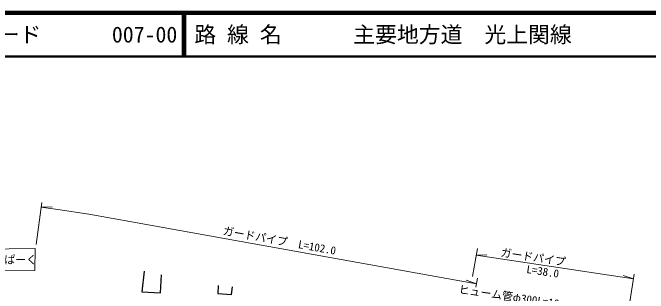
# Model space of a CAD drawing. Units: millimetres at full size, sheet at 1:1000; details may follow other scales. Extents: x 40000 to 680000, y 20000 to 380000.
# Drawn here: x 138828 to 284248, y 315756 to 380000 of the extents above; entities that cross this region are included whole.
import ezdxf
from ezdxf.enums import TextEntityAlignment as Align

# ---------------------------------------------------------------- set-up
doc = ezdxf.new("R2010")
doc.units = ezdxf.units.MM
doc.header["$LTSCALE"] = 1000
for name, color, linetype, lineweight in [('M-BGD', 7, 'Continuous', 25), ('M-BMK-HTXT', 7, 'Continuous', 13), ('M-STR-HTXT', 7, 'Continuous', 13), ('M-TTL', 2, 'Continuous', 140), ('M-TTL-LINE', 7, 'Continuous', 50)]:
    doc.layers.add(name, color=color, linetype=linetype, lineweight=lineweight)
doc.layers.add('M-TTL-TXT', color=7, linetype='Continuous')
doc.styles.add('ＭＳ ゴシック', font='')
doc.styles.get('ＭＳ ゴシック').set_extended_font_data('MS Gothic')

msp = doc.modelspace()

# ---------------------------------------------------------------- linework, layer by layer
at = {"layer": 'M-BGD'}
for points in [[(168878, 320809), (168348, 316125), (172640, 315895), (172901, 319999)], [(185830, 317525), (185763, 315737), (188915, 315449), (189149, 317218)]]:
    msp.add_lwpolyline(points, dxfattribs=at)
at = {"layer": 'M-BMK-HTXT'}
msp.add_lwpolyline([(131938, 320889), (143906, 320965), (143987, 325991), (132030, 325845)], close=True, dxfattribs=at)
at = {"layer": 'M-STR-HTXT'}
for p, q in [((144217, 326930), (145504, 336546)), ((145365, 335510), (147820, 335516)), ((244036, 319631), (245135, 325993)), ((244879, 324511), (247334, 324529)), ((280869, 319088), (244879, 324511)), ((273897, 275284), (281033, 320123)), ((244932, 317960), (242613, 318768)), ((244798, 317152), (245138, 319207)), ((280869, 319088), (278528, 319829))]:
    msp.add_line(p, q, dxfattribs=at)
msp.add_lwpolyline([(244932, 317960), (166482, 332065), (156275, 333848), (149185, 334914), (145365, 335510)], dxfattribs=at)
at = {"layer": 'M-TTL'}
msp.add_line((680000, 380000), (40000, 380000), dxfattribs=at)
at = {"layer": 'M-TTL-LINE'}
for p, q in [((177750, 380000), (177750, 370000)), ((178250, 380000), (178250, 370000)), ((40000, 370000), (680000, 370000))]:
    msp.add_line(p, q, dxfattribs=at)

# ---------------------------------------------------------------- texts
at = {"layer": 'M-BMK-HTXT', "style": 'ＭＳ ゴシック'}
msp.add_text('えこぱーく', height=1833, dxfattribs=at).set_placement((131897, 321977), align=Align.BOTTOM_LEFT)
at = {"layer": 'M-STR-HTXT', "style": 'ＭＳ ゴシック'}
for s, rotation, p in [('ガードパイプ\u3000L=102.0', 349.808, (186699, 328676)), ('ガードパイプ', 351.431, (250281, 323697)), ('L=38.0', 351.431, (256191, 319877)), ('ヒューム管φ300L=16.7', 351.68, (240689, 315266))]:
    msp.add_text(s, height=1833, rotation=rotation, dxfattribs=at).set_placement(p, align=Align.BOTTOM_LEFT)
at = {"layer": 'M-TTL-TXT', "style": 'ＭＳ ゴシック'}
for s, p in [('図面コード', (120380, 375000)), ('007-00', (161521, 375000)), ('路 線 名', (180380, 375000)), ('主要地方道\u3000光上関線', (216734, 375000))]:
    msp.add_text(s, height=3666, dxfattribs=at).set_placement(p, align=Align.MIDDLE_LEFT)

doc.saveas('drawing.dxf')
